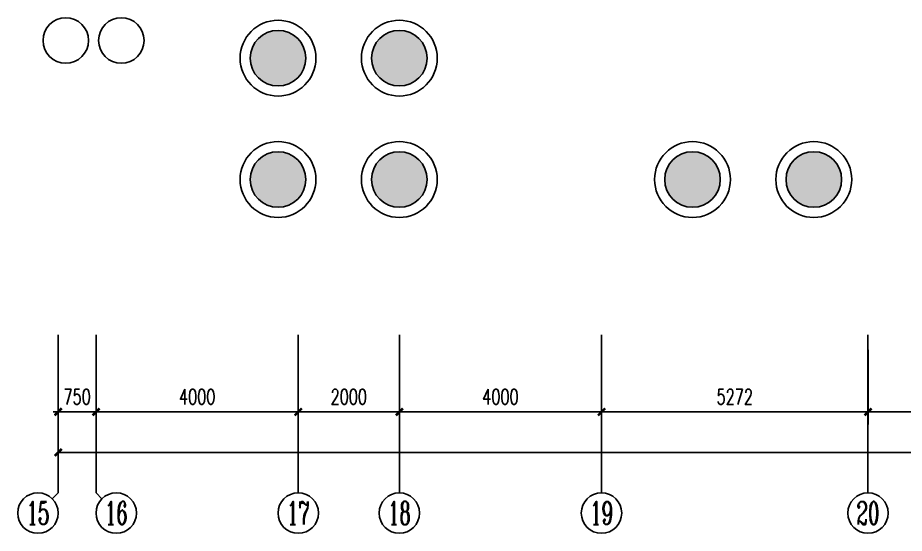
# Model space of a CAD drawing. Extents: x 190999 to 834799, y -200814 to 215286.
# Drawn here: x 772199 to 789738, y -68593 to -58396 of the extents above; entities that cross this region are included whole.
import ezdxf
from ezdxf.enums import TextEntityAlignment as Align

# ---------------------------------------------------------------- set-up
doc = ezdxf.new("R2010")
doc.units = 0
doc.header["$LTSCALE"] = 1000
doc.header["$MEASUREMENT"] = 0
for name, color, linetype in [('A-外包装修', 250, 'Continuous'), ('AXIS', 3, 'Continuous'), ('AXIS_TEXT', 7, 'Continuous'), ('COLUMN', 2, 'Continuous'), ('PUB_HATCH', 250, 'Continuous')]:
    doc.layers.add(name, color=color, linetype=linetype)
doc.styles.add('_TCH_AXIS', font='COMPLEX', dxfattribs={"bigfont": 'GBCBIG'})
doc.styles.add('COMPLEX', font='COMPLEX')
doc.styles.add('DIM_FONT', font='SIMPLEX', dxfattribs={"width": 0.7, "bigfont": 'GBCBIG'})
doc.dimstyles.new('DIMN', dxfattribs={"dimtxt": 300, "dimasz": 100, "dimexe": 250, "dimexo": 300, "dimgap": 150, "dimtad": 1, "dimdec": 0, "dimzin": 0, "dimdsep": 46, "dimtxsty": 'DIM_FONT', "dimblk": 'ARCHTICK', "dimcen": 0.09, "dimclrt": 7, "dimazin": 2, "dimtfac": 1, "dimtdec": 0, "dimtix": 1, "dimtmove": 2, "dimatfit": 3, "dimfxl": 0, "dimtolj": 1, "dimtzin": 0, "dimarcsym": 0})

# ---------------------------------------------------------------- blocks, each defined once
blk = doc.blocks.new('_ArchTick')
at = {"const_width": 0.5}
blk.add_lwpolyline([(-0.7, -0.7), (0.7, 0.7)], dxfattribs=at)
blk = doc.blocks.new('*D772')
at = {"layer": 'AXIS', "color": 0, "lineweight": -2}
for p, q in [((772999, -64968), (772999, -66443)), ((773749, -64968), (773749, -66443)), ((772999, -66193), (772899, -66193)), ((772999, -66193), (773749, -66193)), ((773749, -66193), (773849, -66193))]:
    blk.add_line(p, q, dxfattribs=at)
at = {"layer": 'Defpoints', "color": 0}
for p in [(772999, -64668), (773749, -64668), (773749, -66193)]:
    blk.add_point(p, dxfattribs=at)
at = {"layer": 'AXIS', "color": 0, "lineweight": -2, "xscale": 100, "yscale": 100, "zscale": 100}
blk.add_blockref('_ArchTick', (772999, -66193), dxfattribs=at)
at = {"layer": 'AXIS', "color": 0, "lineweight": -2, "xscale": 100, "yscale": 100, "zscale": 100, "rotation": 180}
blk.add_blockref('_ArchTick', (773749, -66193), dxfattribs=at)
at = {"layer": 'AXIS', "color": 7, "insert": (773374, -65893), "char_height": 300, "attachment_point": 5, "style": 'DIM_FONT'}
blk.add_mtext('\\A1;750', dxfattribs=at)
blk = doc.blocks.new('*D773')
at = {"layer": 'AXIS', "color": 0, "lineweight": -2}
for p, q in [((773749, -64968), (773749, -66443)), ((777749, -64968), (777749, -66443)), ((773749, -66193), (777749, -66193))]:
    blk.add_line(p, q, dxfattribs=at)
at = {"layer": 'Defpoints', "color": 0}
for p in [(773749, -64668), (777749, -64668), (777749, -66193)]:
    blk.add_point(p, dxfattribs=at)
at = {"layer": 'AXIS', "color": 0, "lineweight": -2, "xscale": 100, "yscale": 100, "zscale": 100, "rotation": 180}
blk.add_blockref('_ArchTick', (773749, -66193), dxfattribs=at)
at = {"layer": 'AXIS', "color": 0, "lineweight": -2, "xscale": 100, "yscale": 100, "zscale": 100}
blk.add_blockref('_ArchTick', (777749, -66193), dxfattribs=at)
at = {"layer": 'AXIS', "color": 7, "insert": (775749, -65893), "char_height": 300, "attachment_point": 5, "style": 'DIM_FONT'}
blk.add_mtext('\\A1;4000', dxfattribs=at)
blk = doc.blocks.new('*D774')
at = {"layer": 'AXIS', "color": 0, "lineweight": -2}
for p, q in [((777749, -64968), (777749, -66443)), ((779749, -64968), (779749, -66443)), ((777749, -66193), (779749, -66193))]:
    blk.add_line(p, q, dxfattribs=at)
at = {"layer": 'Defpoints', "color": 0}
for p in [(777749, -64668), (779749, -64668), (779749, -66193)]:
    blk.add_point(p, dxfattribs=at)
at = {"layer": 'AXIS', "color": 0, "lineweight": -2, "xscale": 100, "yscale": 100, "zscale": 100, "rotation": 180}
blk.add_blockref('_ArchTick', (777749, -66193), dxfattribs=at)
at = {"layer": 'AXIS', "color": 0, "lineweight": -2, "xscale": 100, "yscale": 100, "zscale": 100}
blk.add_blockref('_ArchTick', (779749, -66193), dxfattribs=at)
at = {"layer": 'AXIS', "color": 7, "insert": (778749, -65893), "char_height": 300, "attachment_point": 5, "style": 'DIM_FONT'}
blk.add_mtext('\\A1;2000', dxfattribs=at)
blk = doc.blocks.new('*D775')
at = {"layer": 'AXIS', "color": 0, "lineweight": -2}
for p, q in [((779749, -64968), (779749, -66443)), ((783749, -64968), (783749, -66443)), ((779749, -66193), (783749, -66193))]:
    blk.add_line(p, q, dxfattribs=at)
at = {"layer": 'Defpoints', "color": 0}
for p in [(779749, -64668), (783749, -64668), (783749, -66193)]:
    blk.add_point(p, dxfattribs=at)
at = {"layer": 'AXIS', "color": 0, "lineweight": -2, "xscale": 100, "yscale": 100, "zscale": 100, "rotation": 180}
blk.add_blockref('_ArchTick', (779749, -66193), dxfattribs=at)
at = {"layer": 'AXIS', "color": 0, "lineweight": -2, "xscale": 100, "yscale": 100, "zscale": 100}
blk.add_blockref('_ArchTick', (783749, -66193), dxfattribs=at)
at = {"layer": 'AXIS', "color": 7, "insert": (781749, -65893), "char_height": 300, "attachment_point": 5, "style": 'DIM_FONT'}
blk.add_mtext('\\A1;4000', dxfattribs=at)
blk = doc.blocks.new('*D776')
at = {"layer": 'AXIS', "color": 0, "lineweight": -2}
for p, q in [((783749, -64968), (783749, -66443)), ((789021, -64968), (789021, -66443)), ((783749, -66193), (789021, -66193))]:
    blk.add_line(p, q, dxfattribs=at)
at = {"layer": 'Defpoints', "color": 0}
for p in [(783749, -64668), (789021, -64668), (789021, -66193)]:
    blk.add_point(p, dxfattribs=at)
at = {"layer": 'AXIS', "color": 0, "lineweight": -2, "xscale": 100, "yscale": 100, "zscale": 100, "rotation": 180}
blk.add_blockref('_ArchTick', (783749, -66193), dxfattribs=at)
at = {"layer": 'AXIS', "color": 0, "lineweight": -2, "xscale": 100, "yscale": 100, "zscale": 100}
blk.add_blockref('_ArchTick', (789021, -66193), dxfattribs=at)
at = {"layer": 'AXIS', "color": 7, "insert": (786385, -65893), "char_height": 300, "attachment_point": 5, "style": 'DIM_FONT'}
blk.add_mtext('\\A1;5272', dxfattribs=at)
blk = doc.blocks.new('*D777')
at = {"layer": 'AXIS', "color": 0, "lineweight": -2}
for p, q in [((789021, -64968), (789021, -66443)), ((796476, -64968), (796476, -66443)), ((789021, -66193), (796476, -66193))]:
    blk.add_line(p, q, dxfattribs=at)
at = {"layer": 'Defpoints', "color": 0}
for p in [(789021, -64668), (796476, -64668), (796476, -66193)]:
    blk.add_point(p, dxfattribs=at)
at = {"layer": 'AXIS', "color": 0, "lineweight": -2, "xscale": 100, "yscale": 100, "zscale": 100, "rotation": 180}
blk.add_blockref('_ArchTick', (789021, -66193), dxfattribs=at)
at = {"layer": 'AXIS', "color": 0, "lineweight": -2, "xscale": 100, "yscale": 100, "zscale": 100}
blk.add_blockref('_ArchTick', (796476, -66193), dxfattribs=at)
at = {"layer": 'AXIS', "color": 7, "insert": (792749, -65893), "char_height": 300, "attachment_point": 5, "style": 'DIM_FONT'}
blk.add_mtext('\\A1;7456', dxfattribs=at)
blk = doc.blocks.new('*D783')
at = {"layer": 'AXIS', "color": 0, "lineweight": -2}
for p, q in [((772999, -64968), (772999, -67243)), ((812499, -64968), (812499, -67243)), ((772999, -66993), (812499, -66993))]:
    blk.add_line(p, q, dxfattribs=at)
at = {"layer": 'Defpoints', "color": 0}
for p in [(772999, -64668), (812499, -64668), (812499, -66993)]:
    blk.add_point(p, dxfattribs=at)
at = {"layer": 'AXIS', "color": 0, "lineweight": -2, "xscale": 100, "yscale": 100, "zscale": 100, "rotation": 180}
blk.add_blockref('_ArchTick', (772999, -66993), dxfattribs=at)
at = {"layer": 'AXIS', "color": 0, "lineweight": -2, "xscale": 100, "yscale": 100, "zscale": 100}
blk.add_blockref('_ArchTick', (812499, -66993), dxfattribs=at)
at = {"layer": 'AXIS', "color": 7, "insert": (792749, -66693), "char_height": 300, "attachment_point": 5, "style": 'DIM_FONT'}
blk.add_mtext('\\A1;39500', dxfattribs=at)
blk = doc.blocks.new('_AXISO')
blk.add_circle((0, 0), 0.5)
at = {"layer": 'AXIS_TEXT', "style": 'COMPLEX', "width": 1.041667}
blk.add_attdef('A', text='', height=0.56, dxfattribs=at).set_placement((-0.25, -0.28), (0.25, -0.28), align=Align.FIT)

msp = doc.modelspace()

# ---------------------------------------------------------------- hatches: boundary and pattern name
at = {"layer": 'PUB_HATCH'}
for points in [[(776798.5, -59196.3, 1), (777898.5, -59196.3, 1)], [(780298.5, -59196.3, 1), (779198.5, -59196.3, 1)], [(776798.5, -61596.3, 1), (777898.5, -61596.3, 1)], [(779198.5, -61596.3, 1), (780298.5, -61596.3, 1)], [(784998.5, -61596.3, 1), (786098.5, -61596.3, 1)], [(787398.5, -61596.3, 1), (788498.5, -61596.3, 1)]]:
    msp.add_hatch(color=256, dxfattribs=at).paths.add_polyline_path(points)

# ---------------------------------------------------------------- linework, layer by layer
at = {"layer": 'A-外包装修'}
for centre, radius in [((773148.5, -58846.3), 450), ((774248.5, -58846.3), 450), ((777348.5, -59196.3), 750), ((779748.5, -59196.3), 750), ((777348.5, -61596.3), 750), ((779748.5, -61596.3), 750), ((785548.5, -61596.3), 750), ((787948.5, -61596.3), 750)]:
    msp.add_circle(centre, radius, dxfattribs=at)
at = {"layer": 'AXIS'}
for p, q in [((772998.5, -64667.8), (772998.5, -67792.8)), ((773748.5, -64667.8), (773748.5, -67792.8)), ((777748.5, -64667.8), (777748.5, -67792.8)), ((779748.5, -64667.8), (779748.5, -67792.8)), ((783748.5, -64667.8), (783748.5, -67792.8)), ((789020.6, -64667.8), (789020.6, -67792.8)), ((772881.4, -67910), (772998.5, -67792.8)), ((773865.7, -67910), (773748.5, -67792.8))]:
    msp.add_line(p, q, dxfattribs=at)
at = {"layer": 'COLUMN'}
for centre, start, end in [((777348.5, -59196.3), 0, 180), ((779748.5, -59196.3), 0, 180), ((777348.5, -59196.3), 180, 0), ((779748.5, -59196.3), 180, 0), ((777348.5, -61596.3), 0, 180), ((779748.5, -61596.3), 0, 180), ((785548.5, -61596.3), 0, 180), ((787948.5, -61596.3), 0, 180), ((777348.5, -61596.3), 180, 0), ((779748.5, -61596.3), 180, 0), ((785548.5, -61596.3), 180, 0), ((787948.5, -61596.3), 180, 0)]:
    msp.add_arc(centre, 550, start, end, dxfattribs=at)

# ---------------------------------------------------------------- block references
at = {"layer": 'AXIS'}
ref = msp.add_blockref('_AXISO', (772598.5, -68192.8), dxfattribs=dict(at, xscale=800, yscale=800, zscale=800))
ref.add_attrib('A', '15', dxfattribs={"layer": 'AXIS_TEXT', "height": 452.55, "style": '_TCH_AXIS', "width": 0.724138}).set_placement((772372.3, -68419.1), (772824.8, -68419.1), align=Align.FIT)
ref = msp.add_blockref('_AXISO', (774148.5, -68192.8), dxfattribs=dict(at, xscale=800, yscale=800, zscale=800))
ref.add_attrib('A', '16', dxfattribs={"layer": 'AXIS_TEXT', "height": 452.55, "style": '_TCH_AXIS', "width": 0.724138}).set_placement((773922.3, -68419.1), (774374.8, -68419.1), align=Align.FIT)
ref = msp.add_blockref('_AXISO', (777748.5, -68192.8), dxfattribs=dict(at, xscale=800, yscale=800, zscale=800))
ref.add_attrib('A', '17', dxfattribs={"layer": 'AXIS_TEXT', "height": 452.55, "style": '_TCH_AXIS', "width": 0.724138}).set_placement((777522.3, -68419.1), (777974.8, -68419.1), align=Align.FIT)
ref = msp.add_blockref('_AXISO', (779748.5, -68192.8), dxfattribs=dict(at, xscale=800, yscale=800, zscale=800))
ref.add_attrib('A', '18', dxfattribs={"layer": 'AXIS_TEXT', "height": 452.55, "style": '_TCH_AXIS', "width": 0.724138}).set_placement((779522.3, -68419.1), (779974.8, -68419.1), align=Align.FIT)
ref = msp.add_blockref('_AXISO', (783748.5, -68192.8), dxfattribs=dict(at, xscale=800, yscale=800, zscale=800))
ref.add_attrib('A', '19', dxfattribs={"layer": 'AXIS_TEXT', "height": 452.55, "style": '_TCH_AXIS', "width": 0.724138}).set_placement((783522.3, -68419.1), (783974.8, -68419.1), align=Align.FIT)
ref = msp.add_blockref('_AXISO', (789020.6, -68192.8), dxfattribs=dict(at, xscale=800, yscale=800, zscale=800))
ref.add_attrib('A', '20', dxfattribs={"layer": 'AXIS_TEXT', "height": 452.55, "style": '_TCH_AXIS', "width": 0.617647}).set_placement((788794.3, -68419.1), (789246.9, -68419.1), align=Align.FIT)

# ---------------------------------------------------------------- dimensions: what is measured, and where the dimension line sits
for p1, p2, distance, picture, middle in [((772998.5, -64667.8), (773748.5, -64667.8), -1525, '*D772', (773373.5, -65892.8)), ((772998.5, -64667.8), (812498.5, -64667.8), -2325, '*D783', (792748.5, -66692.8)), ((773748.5, -64667.8), (777748.5, -64667.8), -1525, '*D773', (775748.5, -65892.8)), ((777748.5, -64667.8), (779748.5, -64667.8), -1525, '*D774', (778748.5, -65892.8)), ((779748.5, -64667.8), (783748.5, -64667.8), -1525, '*D775', (781748.5, -65892.8)), ((783748.5, -64667.8), (789020.6, -64667.8), -1525, '*D776', (786384.6, -65892.8)), ((789020.6, -64667.8), (796476.5, -64667.8), -1525, '*D777', (792748.5, -65892.8))]:
    dim = msp.add_aligned_dim(p1=p1, p2=p2, distance=distance, dimstyle='DIMN', dxfattribs=at)
    dim.commit()
    dim.dimension.update_dxf_attribs({"geometry": picture, "text_midpoint": middle})

doc.saveas('drawing.dxf')
